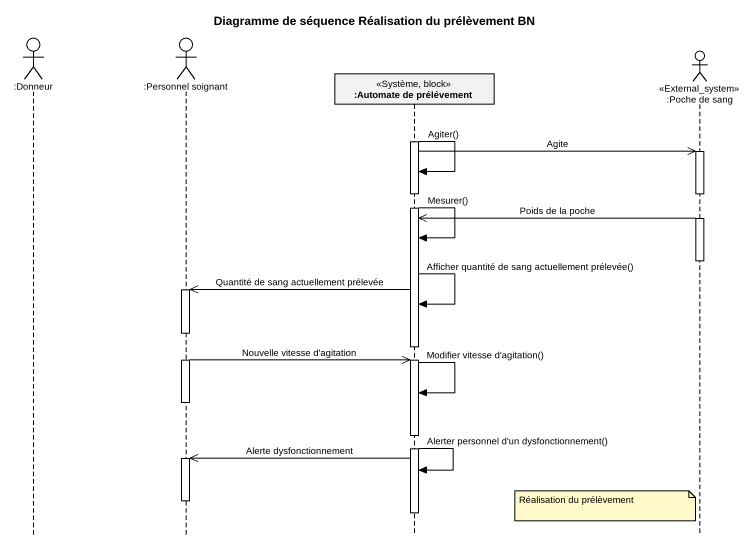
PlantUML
@startuml
title Diagramme de séquence Réalisation du prélèvement BN
hide footbox
actor ":Donneur" as Donneur
actor ":Personnel soignant" as Personnel_soignant
participant ":Automate de prélévement" as Automate_de_prélévement <<Système, block>>
actor ":Poche de sang" as Poche_de_sang <<External_system>>

activate Automate_de_prélévement
Automate_de_prélévement ->> Poche_de_sang : Agite
activate Poche_de_sang
Automate_de_prélévement -> Automate_de_prélévement : Agiter()
Poche_de_sang ->> Automate_de_prélévement : Poids de la poche
Automate_de_prélévement -> Automate_de_prélévement : Mesurer()
deactivate Poche_de_sang
Automate_de_prélévement ->> Personnel_soignant : Quantité de sang actuellement prélevée
activate Personnel_soignant
Automate_de_prélévement -> Automate_de_prélévement : Afficher quantité de sang actuellement prélevée()
deactivate Automate_de_prélévement
Personnel_soignant ->> Automate_de_prélévement : Nouvelle vitesse d'agitation
activate Automate_de_prélévement
Automate_de_prélévement -> Automate_de_prélévement : Modifier vitesse d'agitation()
deactivate Personnel_soignant
Automate_de_prélévement ->> Personnel_soignant : Alerte dysfonctionnement
activate Personnel_soignant
Automate_de_prélévement -> Automate_de_prélévement : Alerter personnel d'un dysfonctionnement()
deactivate Personnel_soignant
note left of Poche_de_sang : Réalisation du prélèvement
deactivate Automate_de_prélévement
@enduml
